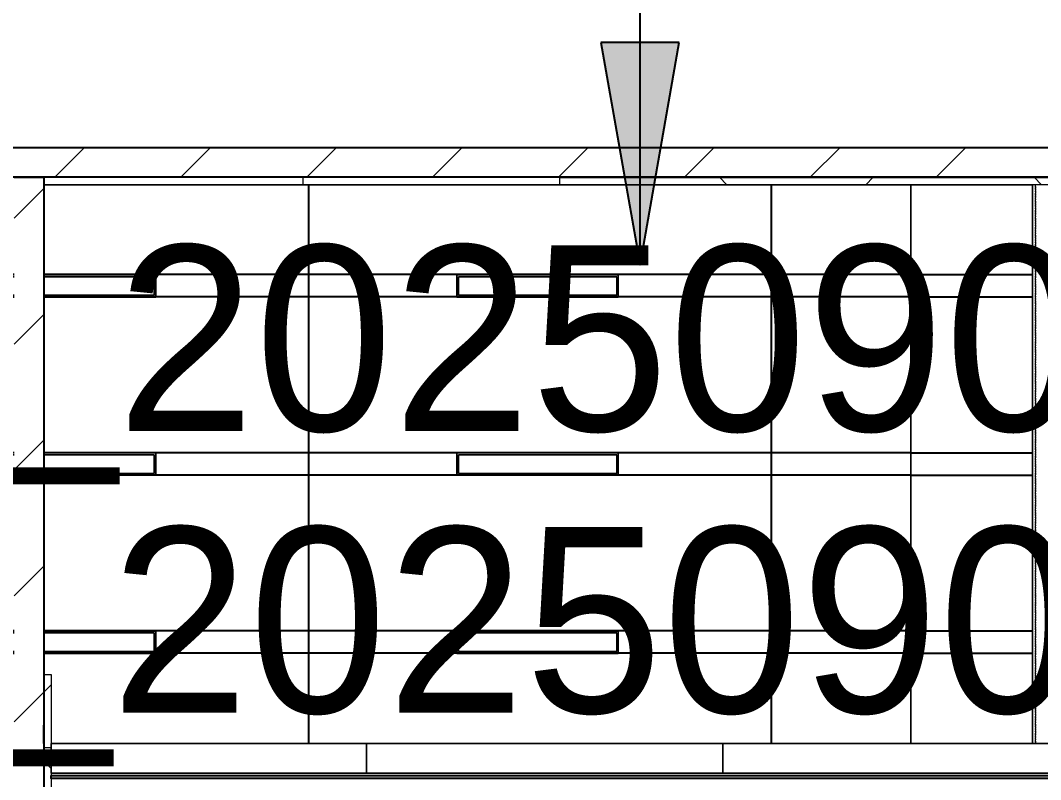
# Model space of a CAD drawing. Header units: millimetres. Extents: x -962357 to -591296, y -195428 to 59420.
# Drawn here: x -755113 to -748238, y 3888 to 9002 of the extents above; entities that cross this region are included whole.
import ezdxf

# ---------------------------------------------------------------- set-up
doc = ezdxf.new("R2010")
doc.units = ezdxf.units.MM
doc.linetypes.add('DPA_Boundary Line 500', pattern=[3.75, 0, -0.75, 1.5, -0.75, 0, -0.75])
doc.layers.add('001 - ASCESSORIES', color=251, linetype='Continuous')
for name, color, linetype, lineweight in [('A-ANNO-NOTE', 3, 'Continuous', 25), ('A-CLNG', 2, 'Continuous', 9), ('A-CLNG-PATT', 2, 'Continuous', 9), ('A-COLS', 5, 'Continuous', 25), ('A-COLS-E', 1, 'Continuous', 9), ('A-FLOR-E', 2, 'Continuous', 9), ('A-GLAZ-CURT', 2, 'Continuous', 9), ('A-WALL', 5, 'Continuous', 9), ('A-WALL-FNSH', 2, 'Continuous', 9), ('A-WALL-PATT', 1, 'Continuous', 9), ('E-LITE-EQPM', 2, 'Continuous', 9), ('I-WALL-E', 2, 'Continuous', 9), ('WALL-E', 2, 'Continuous', 9)]:
    doc.layers.add(name, color=color, linetype=linetype, lineweight=lineweight)
pattern_1 = [(45, (2.4, 1), (-424.26407, 424.26407), [])]
pattern_2 = [(45, (2.4, 1), (-1060.6602, 1060.6602), []), (135, (2.4, 1), (-1060.6602, -1060.6602), [])]

# ---------------------------------------------------------------- blocks, each defined once
blk = doc.blocks.new('System Panel - DPA-AR_Metal Ceiling Rectangular Panel-V23-4180-01 LOWER PLATFORM LEVEL - REFLECTED CEILING PLAN')
at = {"layer": 'A-GLAZ-CURT'}
for p, q in [((-814257.4, 4129), (-816382.4, 4129)), ((-816382.4, 4129), (-816382.4, 3929)), ((-816382.4, 3929), (-816382.4, 4129)), ((-816382.4, 4129), (-814257.4, 4129)), ((-814257.4, 3929), (-814257.4, 4129)), ((-814257.4, 4129), (-814257.4, 3929)), ((-816382.4, 3929), (-814257.4, 3929)), ((-814257.4, 3929), (-816382.4, 3929))]:
    blk.add_line(p, q, dxfattribs=at)
blk = doc.blocks.new('System Panel - DPA-AR_Metal Ceiling Rectangular Panel-13139259-4180-01 LOWER PLATFORM LEVEL - REFLECTED CEILING PLAN')
at = {"layer": 'A-GLAZ-CURT'}
for p, q in [((-741107.4, 4129), (-743507.4, 4129)), ((-743507.4, 4129), (-743507.4, 3929)), ((-743507.4, 3929), (-743507.4, 4129)), ((-743507.4, 4129), (-741107.4, 4129)), ((-741107.4, 3929), (-741107.4, 4129)), ((-741107.4, 4129), (-741107.4, 3929)), ((-743507.4, 3929), (-741107.4, 3929)), ((-741107.4, 3929), (-743507.4, 3929))]:
    blk.add_line(p, q, dxfattribs=at)
blk = doc.blocks.new('System Panel - DPA-AR_Metal Ceiling Rectangular Panel-V59-4180-01 LOWER PLATFORM LEVEL - REFLECTED CEILING PLAN')
at = {"layer": 'A-GLAZ-CURT'}
for p, q in [((-748159.7, 4129), (-750382.4, 4129)), ((-750382.4, 4129), (-750382.4, 3929)), ((-750382.4, 3929), (-750382.4, 4129)), ((-750382.4, 4129), (-748159.7, 4129)), ((-747982.4, 4129), (-748139.7, 4129)), ((-748139.7, 4129), (-747982.4, 4129)), ((-747982.4, 3929), (-747982.4, 4129)), ((-747982.4, 4129), (-747982.4, 3929)), ((-750382.4, 3929), (-748159.7, 3929)), ((-748159.7, 3929), (-750382.4, 3929)), ((-748139.7, 3929), (-747982.4, 3929)), ((-747982.4, 3929), (-748139.7, 3929))]:
    blk.add_line(p, q, dxfattribs=at)
blk = doc.blocks.new('*U403')
at = {"layer": 'A-CLNG'}
for p, q in [((-4432, 4314.9), (-10275, 4314.9)), ((-10275, 4314.9), (-4432, 4314.9)), ((-4432, 550), (-4432, 4314.9)), ((-4432, 4314.9), (-4432, 550)), ((-3612.4, 4314.9), (-4432, 4314.9)), ((-4432, 4314.9), (-4432, 550)), ((-4432, 550), (-4432, 4314.9)), ((-4432, 4314.9), (-3612.4, 4314.9)), ((-3612.4, 550), (-3612.4, 4314.9)), ((-3612.4, 4314.9), (-3612.4, 550)), ((-4432, 550), (-3612.4, 550)), ((-3612.4, 550), (-4432, 550)), ((-10225, 550), (-4432, 550)), ((-4432, 550), (-10225, 550))]:
    blk.add_line(p, q, dxfattribs=at)
at = {"layer": 'A-GLAZ-CURT'}
for name, p in [('System Panel - DPA-AR_Metal Ceiling Rectangular Panel-V23-4180-01 LOWER PLATFORM LEVEL - REFLECTED CEILING PLAN', (806157.4, -3579)), ('System Panel - DPA-AR_Metal Ceiling Rectangular Panel-13139259-4180-01 LOWER PLATFORM LEVEL - REFLECTED CEILING PLAN', (735407.4, -3579)), ('System Panel - DPA-AR_Metal Ceiling Rectangular Panel-V59-4180-01 LOWER PLATFORM LEVEL - REFLECTED CEILING PLAN', (744682.4, -3579))]:
    blk.add_blockref(name, p, dxfattribs=at)
blk = doc.blocks.new('*U5836')
at = {"layer": '001 - ASCESSORIES', "color": 1}
blk.add_lwpolyline([(-10225, 335), (-3477.4, 335), (-3477.4, 4315), (-3457.4, 4315), (-3457.4, 315), (-10225, 315)], close=True, dxfattribs=at)
blk = doc.blocks.new('L1_1_FLUORESCENT W DISFUSSER - 1195L x 595W x 85H - 36W-V108-4180-01 LOWER PLATFORM LEVEL - REFLECTED CEILING PLAN')
at = {"layer": 'E-LITE-EQPM'}
for p, q in [((-735437.4, 4554), (-735437.4, 4704)), ((-735437.4, 4704), (-734348.8, 4704)), ((-734348.8, 4704), (-735437.4, 4704)), ((-735437.4, 4704), (-735437.4, 4554)), ((-735426.4, 4566.7), (-735426.4, 4691.3)), ((-735426.4, 4691.3), (-734359.8, 4691.3)), ((-734359.8, 4691.3), (-735426.4, 4691.3)), ((-735426.4, 4691.3), (-735426.4, 4566.7)), ((-735426.4, 4691.3), (-735426.4, 4566.7)), ((-734359.8, 4691.3), (-735426.4, 4691.3)), ((-734359.8, 4691.3), (-734359.8, 4566.7)), ((-734359.8, 4566.7), (-734359.8, 4691.3)), ((-734359.8, 4566.7), (-734359.8, 4691.3)), ((-734348.8, 4704), (-734348.8, 4554)), ((-734348.8, 4554), (-734348.8, 4704)), ((-734348.8, 4554), (-735437.4, 4554)), ((-735437.4, 4554), (-734348.8, 4554)), ((-734359.8, 4566.7), (-735426.4, 4566.7)), ((-735426.4, 4566.7), (-734359.8, 4566.7)), ((-735426.4, 4566.7), (-734359.8, 4566.7))]:
    blk.add_line(p, q, dxfattribs=at)
blk = doc.blocks.new('L1_1_FLUORESCENT W DISFUSSER - 1195L x 595W x 85H - 36W-V110-4180-01 LOWER PLATFORM LEVEL - REFLECTED CEILING PLAN')
at = {"layer": 'E-LITE-EQPM'}
for p, q in [((-755207.4, 6086.9), (-755157.4, 6086.9)), ((-755157.4, 6086.9), (-755207.4, 6086.9)), ((-755207.4, 6074.2), (-755157.4, 6074.2)), ((-755157.4, 6074.2), (-755207.4, 6074.2)), ((-755157.4, 6074.2), (-755207.4, 6074.2)), ((-754957.4, 6086.9), (-754203.2, 6086.9)), ((-754203.2, 6086.9), (-754957.4, 6086.9)), ((-754957.4, 6074.2), (-754214.2, 6074.2)), ((-754214.2, 6074.2), (-754957.4, 6074.2)), ((-754214.2, 6074.2), (-754957.4, 6074.2)), ((-754214.2, 6074.2), (-754214.2, 5949.6)), ((-754214.2, 5949.6), (-754214.2, 6074.2)), ((-754214.2, 5949.6), (-754214.2, 6074.2)), ((-754203.2, 6086.9), (-754203.2, 5936.9)), ((-754203.2, 5936.9), (-754203.2, 6086.9)), ((-755157.4, 5949.6), (-755207.4, 5949.6)), ((-755207.4, 5949.6), (-755157.4, 5949.6)), ((-755207.4, 5949.6), (-755157.4, 5949.6)), ((-755157.4, 5936.9), (-755207.4, 5936.9)), ((-755207.4, 5936.9), (-755157.4, 5936.9)), ((-754214.2, 5949.6), (-754957.4, 5949.6)), ((-754957.4, 5949.6), (-754214.2, 5949.6)), ((-754957.4, 5949.6), (-754214.2, 5949.6)), ((-754203.2, 5936.9), (-754957.4, 5936.9)), ((-754957.4, 5936.9), (-754203.2, 5936.9))]:
    blk.add_line(p, q, dxfattribs=at)
blk = doc.blocks.new('C-1-PP19-AR-4180-01-B_20250908-040939_EXDOWNLIGHT')
at = {"layer": 'E-LITE-EQPM'}
for p in [(744682.4, -2379), (744682.4, -3579), (744682.4, -4779)]:
    blk.add_blockref('L1_1_FLUORESCENT W DISFUSSER - 1195L x 595W x 85H - 36W-V110-4180-01 LOWER PLATFORM LEVEL - REFLECTED CEILING PLAN', p, dxfattribs=at)
at = {"layer": 'E-LITE-EQPM', "rotation": 180}
for p in [(-741840.6, 8261.9), (-741840.6, 7061.9), (-741840.6, 5861.9)]:
    blk.add_blockref('L1_1_FLUORESCENT W DISFUSSER - 1195L x 595W x 85H - 36W-V108-4180-01 LOWER PLATFORM LEVEL - REFLECTED CEILING PLAN', p, dxfattribs=at)

msp = doc.modelspace()

# ---------------------------------------------------------------- hatches: boundary and pattern name
at = {"layer": 'A-ANNO-NOTE'}
msp.add_hatch(color=256, dxfattribs=at).paths.add_polyline_path([(-750936.9, 7354.2), (-750672.4, 8854.2), (-751201.4, 8854.2)])
at = {"layer": 'A-CLNG-PATT', "lineweight": 25}
h = msp.add_hatch(dxfattribs=at)
h.set_pattern_fill('FP_4', color=256, style=0, pattern_type=2)
h.set_pattern_definition([(270, (-843585.3, 6012.8), (-3117.69, -2e-13), [1200, 0]), (270, (-840467.6, 6012.8), (-3117.69, -2e-13), [1200, 0]), (180, (-840467.6, 4887.8), (1e-13, 1200), [3117.69, 0]), (180, (-840467.6, 5937.8), (1e-13, 1200), [3117.69, 0])])
h.paths.add_polyline_path([(-749119.4, 4130), (-749112, 4130), (-749112, 7894.9), (-754955, 7894.9), (-754955, 4595), (-754905, 4595), (-754905, 4130), (-749128.1, 4130)])
h.paths.add_polyline_path([(-755225.1, 4130), (-755155, 4130), (-755155, 7894.9), (-756290, 7894.9), (-756290, 7844.8), (-755205.1, 7844.8), (-755205.1, 4280), (-755225.1, 4280), (-755225.1, 4180)])
h = msp.add_hatch(dxfattribs=at)
h.set_pattern_fill('FP_15', color=256, style=0, pattern_type=2)
h.set_pattern_definition([(90, (-748292.4, 6013), (3600, -2e-13), [1200, 0]), (90, (-751892.4, 6013), (3600, -2e-13), [1200, 0]), (0, (-751892.4, 7137.8), (0, -1200), [3600, 0]), (0, (-751892.4, 6087.8), (0, -1200), [3600, 0])])
h.paths.add_polyline_path([(-748292.4, 4130), (-748292.4, 7894.9), (-749112, 7894.9), (-749112, 4130), (-748917.3, 4130)])
at = {"layer": 'A-COLS-E'}
h = msp.add_hatch(dxfattribs=at)
h.set_pattern_fill('FP_1', color=256, style=0, pattern_type=2)
h.set_pattern_definition([(50, (2.4, 1), (3643.682, -318.781), [381, -4191]), (355, (2.4, 1), (-704.856, 3821.136), [304.8, -3352.8]), (100.451, (306, -25.6), (2938.852, 3502.332), [323.8, -3561.801]), (46.184, (2.4, 1017), (5421.58, -840.856), [571.5, -6286.5]), (96.636, (454, 947), (4748.05, 4948.55), [485.7, -5342.7]), (351.184, (2.4, 1017), (4748.1, 4948.506), [457.2, -5029.2]), (21, (510.4, 763), (3032.288, -2045.304), [381, -4191]), (326, (510.4, 763), (1236.042, 3683.762), [304.8, -3352.8]), (71.451, (763, 592.5), (4268.343, 1638.425), [323.8, -3561.801]), (37.5, (2.4, 1), (61.772, 1691.1008), [167.64, -3144.52, 167.64, -3235.96, -3365.5]), (37.5, (2.4, 1), (61.772, 1691.1008), [-6715.76, 167.64, -3197.86]), (7.5, (2.4, 1), (1336.3933, 2003.6115), [167.64, -1772.92, 167.64, -3068.32, -1282.7]), (7.5, (2.4, 1), (1336.3933, 2003.6115), [-5176.52, 167.64, -1115.06]), (327.5, (-1130.5, 1), (2711.8178, -114.5786), [167.64, -1102.36, 167.64, -3794.76, -5257.8]), (327.5, (-1130.5, 1), (2711.8178, -114.5786), [-5232.4, 167.64, -5090.16]), (317.5, (-1638.5, 1), (2962.5856, 508.5334), [167.64, -1483.36, 167.64, -2463.8, -3733.8]), (317.5, (-1638.5, 1), (2962.5856, 508.5334), [-4282.44, 167.64, -3566.16])])
h.paths.add_polyline_path([(-754955, 3080), (-754955, 4080), (-757205, 4080), (-757205, 3080), (-756181.2, 3080)])
at = {"layer": 'A-WALL-PATT'}
h = msp.add_hatch(dxfattribs=at)
h.set_pattern_fill('FP_2', color=256, style=0, pattern_type=2)
h.set_pattern_definition(pattern_1)
h.paths.add_polyline_path([(-755055, 7945), (-755055, 8145), (-767595, 8145), (-767595, 7945), (-760539.4, 7945)])
h = msp.add_hatch(dxfattribs=at)
h.set_pattern_fill('FP_2', color=256, style=0, pattern_type=2)
h.set_pattern_definition(pattern_1)
h.paths.add_polyline_path([(-733549.7, 7945), (-733349.7, 7945), (-733349.7, 8145), (-755055, 8145), (-755055, 7945), (-741756.1, 7945), (-741778.5, 7955), (-741980, 7955), (-741980, 8045), (-741950, 8045), (-741936.6, 8074.9), (-741869.6, 8045), (-740780, 8045), (-740780, 7955), (-741668.2, 7955), (-741645.8, 7945), (-739356.1, 7945), (-739378.5, 7955), (-739580, 7955), (-739580, 8045), (-739550, 8045), (-739536.6, 8074.9), (-739469.6, 8045), (-738380, 8045), (-738380, 7955), (-739268.2, 7955), (-739245.8, 7945), (-734389.7, 7945)])
h = msp.add_hatch(dxfattribs=at)
h.set_pattern_fill('FP_2', color=256, style=0, pattern_type=2)
h.set_pattern_definition(pattern_1)
h.paths.add_polyline_path([(-754955, 4079.8), (-754955, 7945), (-755155, 7945), (-755155, 4079.8)])
h = msp.add_hatch(dxfattribs=at)
h.set_pattern_fill('FP_3', color=256, style=0, pattern_type=2)
h.set_pattern_definition(pattern_2)
h.paths.add_polyline_path([(-733549.7, 7895), (-733549.7, 7945), (-739245.8, 7945), (-739133.9, 7895), (-733599.7, 7895)])
h.paths.add_polyline_path([(-741980, 7895), (-741653.5, 7899.2), (-741756.1, 7945), (-751477, 7945), (-751477, 7895), (-743106.3, 7895)])
h.paths.add_polyline_path([(-740780, 7895), (-739244.2, 7895), (-739356.1, 7945), (-741645.8, 7945), (-741533.9, 7895), (-740857.2, 7895)])
h = msp.add_hatch(dxfattribs=at)
h.set_pattern_fill('FP_3', color=256, style=0, pattern_type=2)
h.set_pattern_definition(pattern_2)
h.paths.add_polyline_path([(-754905, 3079.8), (-754905, 4595), (-754955, 4595), (-754955, 3079.8)])
h = msp.add_hatch(dxfattribs=at)
h.set_pattern_fill('FP_3', color=256, style=0, pattern_type=2)
h.set_pattern_definition(pattern_2)
h.paths.add_polyline_path([(-754955, 3079.8), (-754905, 3079.8), (-754905, 4104.8), (-754955, 4104.8), (-754955, 4067.1)])

# ---------------------------------------------------------------- linework, layer by layer
at = {"layer": 'A-ANNO-NOTE'}
for p, q in [((-750936.9, 7354.2), (-750936.9, 36102)), ((-750672.4, 8854.2), (-751201.4, 8854.2)), ((-751201.4, 8854.2), (-750936.9, 7354.2)), ((-750936.9, 7354.2), (-750672.4, 8854.2))]:
    msp.add_line(p, q, dxfattribs=at)
at = {"layer": 'A-COLS'}
for p, q in [((-757205, 4080), (-754955, 4080)), ((-754955, 4080), (-754955, 3080))]:
    msp.add_line(p, q, dxfattribs=at)
at = {"layer": 'A-FLOR-E'}
msp.add_line((-762741.6, 7945), (-750986.4, 7945), dxfattribs=at)
at = {"layer": 'A-WALL', "color": 7, "lineweight": 25}
for p, q in [((-767595, 8145), (-755055, 8145)), ((-755055, 8145), (-745740, 8145)), ((-755055, 7945), (-767595, 7945)), ((-755155, 7945), (-754955, 7945)), ((-751477, 7945), (-755055, 7945)), ((-754955, 7945), (-754955, 4595)), ((-751477, 7945), (-741980, 7945)), ((-741980, 7945), (-751477, 7945)), ((-754955, 4595), (-754955, 4253.5)), ((-754955, 4253.5), (-754955, 4129.8)), ((-754955, 4129.8), (-754955, 4253.5)), ((-754955, 4129.8), (-754955, 4104.8)), ((-754955, 4079.8), (-755155, 4079.8)), ((-754955, 4104.8), (-754955, 4079.8))]:
    msp.add_line(p, q, dxfattribs=at)
at = {"layer": 'A-WALL'}
for p, q in [((-754955, 3079.8), (-754955, 4079.8)), ((-754905, 4104.8), (-754905, 4079.8)), ((-754905, 4079.8), (-754905, 3079.8))]:
    msp.add_line(p, q, dxfattribs=at)
at = {"layer": 'A-WALL-FNSH', "color": 250}
for p, q in [((-751477, 7895), (-751477, 7945)), ((-741980, 7895), (-751477, 7895)), ((-754955, 4595), (-754905, 4595)), ((-754955, 4253.5), (-754955, 4595)), ((-754905, 4595), (-754905, 4104.8)), ((-754955, 4104.8), (-754905, 4104.8))]:
    msp.add_line(p, q, dxfattribs=at)
at = {"layer": 'I-WALL-E', "linetype": 'DPA_Boundary Line 500'}
for p, q in [((-748272.4, 7895), (-748272.4, 4130)), ((-748272.4, 4130), (-748272.4, 7895))]:
    msp.add_line(p, q, dxfattribs=at)
at = {"layer": 'I-WALL-E'}
for p, q in [((-754905, 3915), (-748157.4, 3915)), ((-748157.4, 3915), (-754905, 3915)), ((-754905, 3895), (-754905, 3915)), ((-754905, 3895), (-748137.4, 3895)), ((-748137.4, 3895), (-754905, 3895))]:
    msp.add_line(p, q, dxfattribs=at)
at = {"layer": 'WALL-E'}
for p, q in [((-762741.6, 7945), (-750986.4, 7945)), ((-752911.1, 7945), (-762741.6, 7945)), ((-750986.4, 7945), (-756290, 7945)), ((-756240, 7945), (-749039, 7945)), ((-753209.1, 7945), (-753209.1, 7895)), ((-751477, 7945), (-753209.1, 7945)), ((-749039, 7945), (-752911.1, 7945)), ((-754955, 7895), (-752911.1, 7895)), ((-749039, 7895), (-754955, 7895)), ((-753209.1, 7895), (-751477, 7895)), ((-752911.1, 7895), (-749039, 7895)), ((-754955, 4080), (-754955, 4130)), ((-754955, 4130), (-754955, 4080)), ((-754905, 4130), (-748853.1, 4130)), ((-748853.1, 4130), (-754905, 4130)), ((-754955, 3079.8), (-754955, 4079.8)), ((-754905, 4104.8), (-754905, 3079.8))]:
    msp.add_line(p, q, dxfattribs=at)

# ---------------------------------------------------------------- block references
msp.add_blockref('*U403', (-744680, 3580))

# ---------------------------------------------------------------- next in the draw order: block references
msp.add_blockref('*U5836', (-744680, 3580))

# ---------------------------------------------------------------- next in the draw order: block references
msp.add_blockref('C-1-PP19-AR-4180-01-B_20250908-040939_EXDOWNLIGHT', (-744680, 3580))

# ---------------------------------------------------------------- next in the draw order: texts
at = {"char_height": 1250, "attachment_point": 1}
for s, insert, width in [('C-1-PP19-AR-4180-01-B_20250908-040939_EXDOWNLIGHT', (-773972.2, 7486.7), 60593.75), ('C-1-PP19-AR-4180-01-B_20250903-141828_NEWCL', (-774012.5, 5588.1), 52718.75)]:
    msp.add_mtext(s, dxfattribs=dict(at, insert=insert, width=width))

doc.saveas('drawing.dxf')
